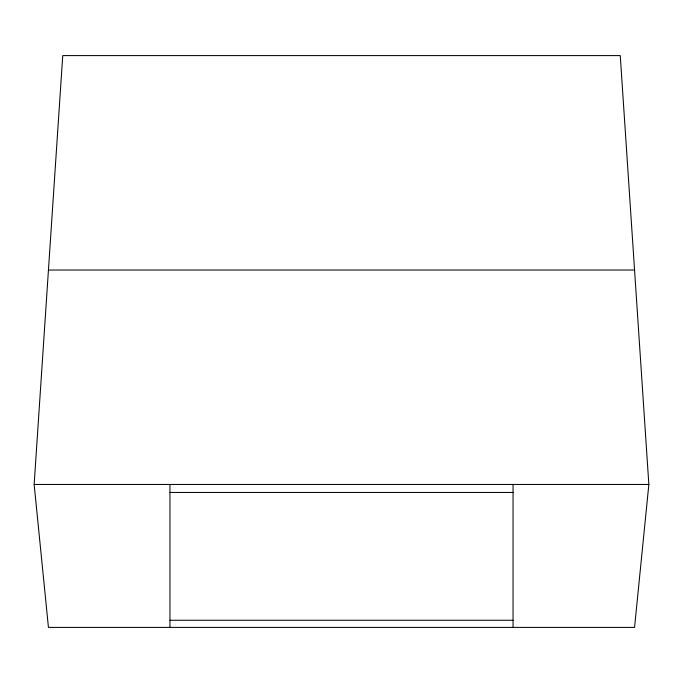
<?xml version="1.0" encoding="UTF-8"?>
<svg xmlns="http://www.w3.org/2000/svg" width="683" height="683" viewBox="0 0 683 683"><rect width="100%" height="100%" fill="white"/><g stroke="black" fill="none" stroke-linecap="round" stroke-linejoin="round"><path stroke-width="1.02" d="M34.15 484.452L62.742 55.596L620.258 55.596L648.85 484.452L634.558 627.404L48.442 627.404L34.15 484.452L648.85 484.452M48.442 270.024L634.558 270.024M169.956 492.46L513.044 492.46M169.956 620.258L513.044 620.258M513.044 484.452L513.044 627.404M169.956 484.452L169.956 627.404"/></g></svg>
